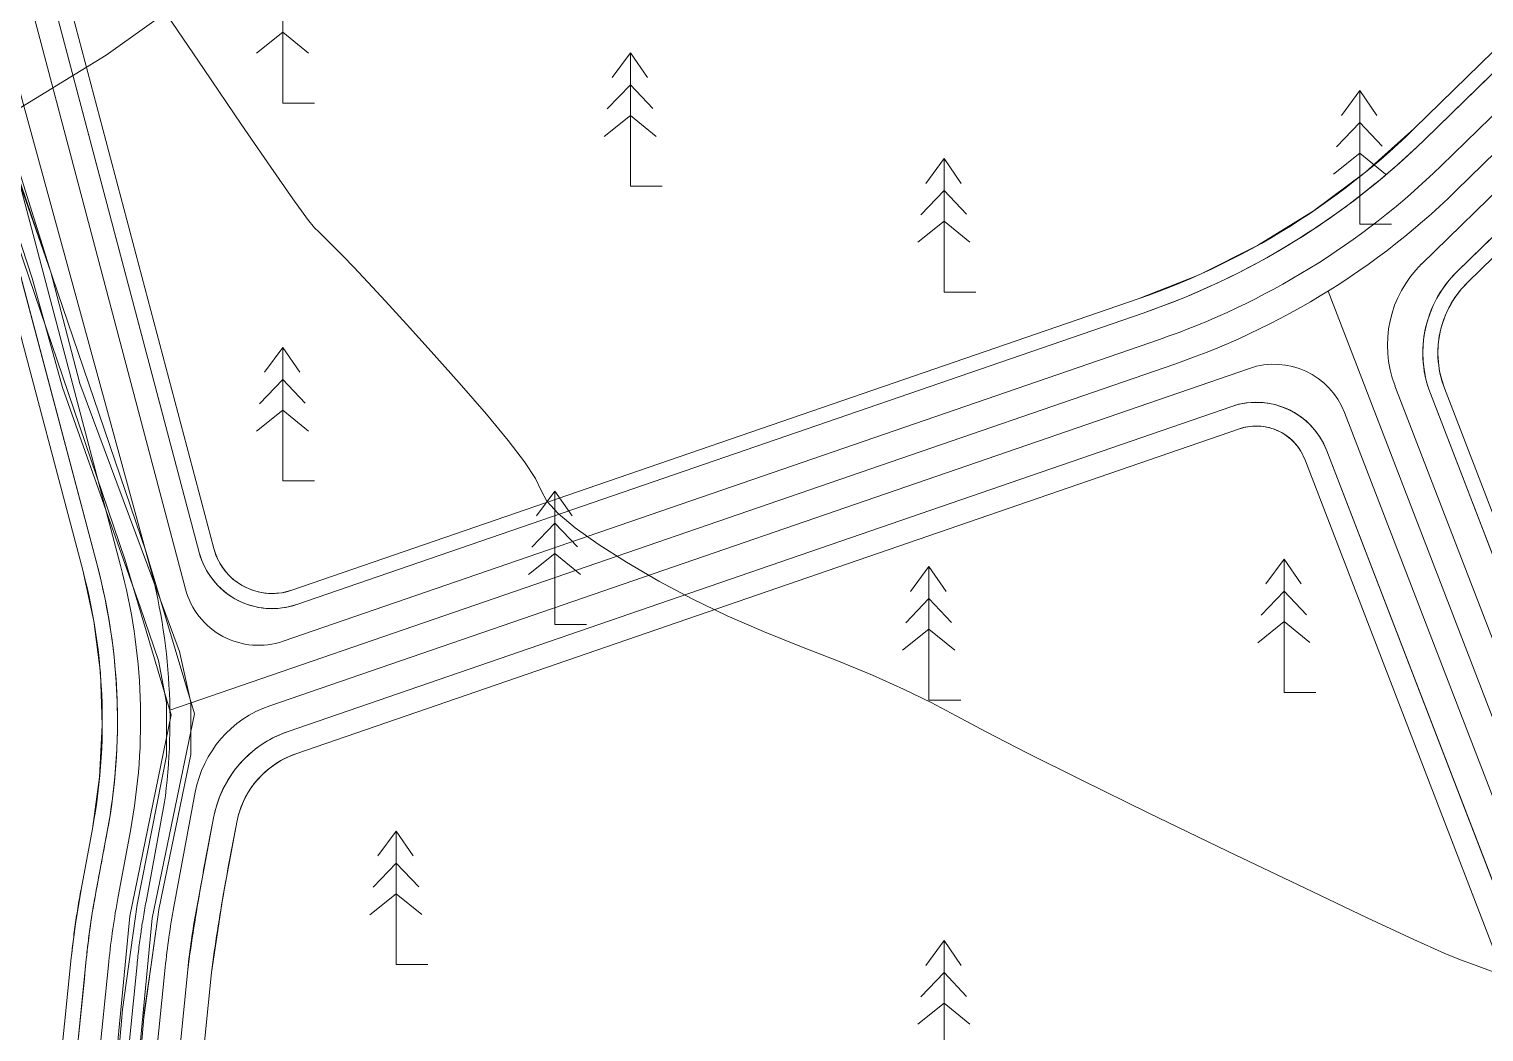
# Model space of a CAD drawing. Header units: metres. Extents: x 532950 to 537618, y 1849954 to 1853119.
# Drawn here: x 534640 to 534832.5, y 1850998.5 to 1851131.2 of the extents above; entities that cross this region are included whole.
import ezdxf

# ---------------------------------------------------------------- set-up
doc = ezdxf.new("R2010")
doc.units = ezdxf.units.M
doc.header["$LTSCALE"] = 3.1
for name, color, linetype, lineweight in [('11', 7, 'Continuous', 13), ('29', 7, 'Continuous', 13), ('48', 7, 'Continuous', 13), ('52', 7, 'Continuous', 13), ('53', 7, 'Continuous', 13), ('55', 7, 'Continuous', 13), ('58', 7, 'Continuous', 13)]:
    doc.layers.add(name, color=color, linetype=linetype, lineweight=lineweight)

msp = doc.modelspace()

# ---------------------------------------------------------------- linework, layer by layer
at = {"layer": '11'}
for p, q in [((534629.05, 1851158.21), (534656.29, 1851058.88)), ((534811.84, 1851096.55), (535051.62, 1850474.15))]:
    msp.add_line(p, q, dxfattribs=at)
for points in [[(534945.73, 1851223.94), (534828.8, 1851109.86), (534827.71, 1851108.8), (534826.59, 1851107.76), (534825.46, 1851106.74), (534824.32, 1851105.74), (534823.16, 1851104.75), (534821.99, 1851103.78), (534820.8, 1851102.83), (534819.59, 1851101.9), (534818.38, 1851100.99), (534817.15, 1851100.09), (534815.9, 1851099.22), (534814.64, 1851098.36), (534813.37, 1851097.52), (534812.09, 1851096.71), (534810.79, 1851095.91), (534809.49, 1851095.13), (534808.17, 1851094.37), (534806.84, 1851093.63), (534805.49, 1851092.91), (534804.14, 1851092.21), (534802.78, 1851091.54), (534801.4, 1851090.88), (534800.02, 1851090.25), (534798.63, 1851089.63), (534797.23, 1851089.04), (534795.82, 1851088.47), (534794.4, 1851087.92), (534792.97, 1851087.39), (534791.54, 1851086.88), (534658.58, 1851041.09)], [(534656.29, 1851058.88), (534656.54, 1851057.86), (534656.77, 1851056.84), (534656.98, 1851055.81), (534657.18, 1851054.78), (534657.37, 1851053.75), (534657.55, 1851052.72), (534657.71, 1851051.68), (534657.86, 1851050.64), (534657.99, 1851049.6), (534658.11, 1851048.56), (534658.22, 1851047.52), (534658.31, 1851046.47), (534658.4, 1851045.43), (534658.46, 1851044.38), (534658.52, 1851043.33), (534658.56, 1851042.29), (534658.58, 1851041.24), (534658.6, 1851040.19), (534658.59, 1851039.14), (534658.58, 1851038.09), (534658.55, 1851037.04), (534658.51, 1851036), (534658.45, 1851034.95), (534658.39, 1851033.9), (534658.3, 1851032.86), (534658.21, 1851031.81), (534658.1, 1851030.77), (534657.98, 1851029.73), (534657.84, 1851028.69), (534655.42, 1851015.74), (534655.37, 1851015.45), (534655.32, 1851015.17), (534655.27, 1851014.88), (534655.22, 1851014.6), (534655.17, 1851014.31), (534655.12, 1851014.02), (534655.07, 1851013.74), (534655.03, 1851013.45), (534654.98, 1851013.17), (534654.93, 1851012.88), (534654.89, 1851012.59), (534654.85, 1851012.31), (534654.8, 1851012.02), (534654.76, 1851011.74), (534654.72, 1851011.45), (534654.68, 1851011.16), (534654.64, 1851010.87), (534654.6, 1851010.59), (534654.56, 1851010.3), (534654.53, 1851010.01), (534654.49, 1851009.73), (534654.46, 1851009.44), (534654.42, 1851009.15), (534654.39, 1851008.86), (534654.36, 1851008.58), (534654.32, 1851008.29), (534654.29, 1851008), (534654.26, 1851007.71), (534654.23, 1851007.42), (534647.76, 1850943.16)]]:
    msp.add_lwpolyline(points, dxfattribs=at)
at = {"layer": '29'}
for points in [[(534922.81, 1851215.19), (534823.24, 1851118.05), (534816.79, 1851112.29), (534809.86, 1851107.12), (534802.49, 1851102.58), (534794.76, 1851098.71), (534786.72, 1851095.53), (534674.73, 1851056.96), (534674.07, 1851056.77), (534673.39, 1851056.63), (534672.7, 1851056.55), (534672.01, 1851056.53), (534671.32, 1851056.57), (534670.64, 1851056.67), (534669.96, 1851056.82), (534669.31, 1851057.04), (534668.67, 1851057.31), (534668.06, 1851057.64), (534667.48, 1851058.02), (534666.93, 1851058.44), (534666.43, 1851058.91), (534665.96, 1851059.43), (534665.55, 1851059.98), (534665.18, 1851060.56), (534664.86, 1851061.18), (534664.6, 1851061.82), (534664.39, 1851062.48), (534642.56, 1851145.04)], [(534922.81, 1851215.19), (534823.24, 1851118.05), (534822.16, 1851117.01), (534821.07, 1851116), (534819.97, 1851115), (534818.85, 1851114.01), (534817.71, 1851113.05), (534816.56, 1851112.1), (534815.39, 1851111.17), (534814.21, 1851110.25), (534813.02, 1851109.36), (534811.81, 1851108.48), (534810.59, 1851107.62), (534809.36, 1851106.78), (534808.12, 1851105.96), (534806.86, 1851105.16), (534805.59, 1851104.38), (534804.31, 1851103.62), (534803.01, 1851102.87), (534801.71, 1851102.15), (534800.4, 1851101.44), (534799.07, 1851100.76), (534797.73, 1851100.1), (534796.39, 1851099.45), (534795.03, 1851098.83), (534793.67, 1851098.23), (534792.29, 1851097.65), (534790.91, 1851097.09), (534789.52, 1851096.55)], [(534789.52, 1851096.55), (534788.12, 1851096.03), (534786.72, 1851095.53), (534674.73, 1851056.96), (534674.3, 1851056.83), (534673.86, 1851056.72), (534673.42, 1851056.63), (534672.97, 1851056.57), (534672.51, 1851056.54), (534672.06, 1851056.53), (534671.61, 1851056.54), (534671.16, 1851056.59), (534670.71, 1851056.65), (534670.26, 1851056.75), (534669.83, 1851056.86), (534669.4, 1851057.01), (534668.97, 1851057.17), (534668.56, 1851057.36), (534668.16, 1851057.58), (534667.78, 1851057.81), (534667.4, 1851058.07), (534667.04, 1851058.35), (534666.7, 1851058.65), (534666.38, 1851058.96), (534666.07, 1851059.3), (534665.79, 1851059.65), (534665.52, 1851060.02), (534665.27, 1851060.4), (534665.05, 1851060.79), (534664.85, 1851061.2), (534664.67, 1851061.62), (534664.52, 1851062.05), (534664.39, 1851062.48), (534642.56, 1851145.04)], [(534878.86, 1851145.07), (534830.29, 1851097.68), (534829.49, 1851096.83), (534828.77, 1851095.91), (534828.14, 1851094.93), (534827.6, 1851093.9), (534827.15, 1851092.83), (534826.8, 1851091.72), (534826.55, 1851090.58), (534826.41, 1851089.42), (534826.37, 1851088.26), (534826.43, 1851087.09), (534826.6, 1851085.94), (534826.87, 1851084.81), (534827.23, 1851083.7), (534899.82, 1850895.29)], [(534878.86, 1851145.07), (534830.29, 1851097.68), (534829.92, 1851097.31), (534829.57, 1851096.92), (534829.23, 1851096.52), (534828.91, 1851096.11), (534828.61, 1851095.68), (534828.33, 1851095.24), (534828.06, 1851094.79), (534827.81, 1851094.33), (534827.58, 1851093.87), (534827.37, 1851093.39), (534827.18, 1851092.9), (534827.01, 1851092.41), (534826.86, 1851091.91), (534826.72, 1851091.4), (534826.61, 1851090.89), (534826.52, 1851090.38), (534826.45, 1851089.86), (534826.4, 1851089.34), (534826.37, 1851088.82), (534826.37, 1851088.3), (534826.38, 1851087.77), (534826.41, 1851087.25), (534826.47, 1851086.73), (534826.55, 1851086.22), (534826.64, 1851085.7), (534826.76, 1851085.19), (534826.9, 1851084.69), (534827.06, 1851084.19), (534827.23, 1851083.7), (534899.82, 1850895.29)], [(534637.57, 1851095.45), (534647.05, 1851059.62), (534648.52, 1851052.87), (534649.38, 1851046.02), (534649.64, 1851039.11), (534649.28, 1851032.22), (534648.32, 1851025.38), (534646.82, 1851017.34), (534646.08, 1851012.83), (534645.53, 1851008.3), (534641.96, 1850972.92)], [(534637.57, 1851095.45), (534647.05, 1851059.62), (534647.34, 1851058.46), (534647.62, 1851057.31), (534647.88, 1851056.14), (534648.13, 1851054.98), (534648.35, 1851053.81), (534648.56, 1851052.63), (534648.75, 1851051.46), (534648.92, 1851050.28), (534649.07, 1851049.1), (534649.21, 1851047.91), (534649.32, 1851046.73), (534649.42, 1851045.54), (534649.5, 1851044.35), (534649.56, 1851043.16), (534649.61, 1851041.97), (534649.63, 1851040.78), (534649.64, 1851039.59), (534649.63, 1851038.4), (534649.6, 1851037.21), (534649.56, 1851036.02), (534649.49, 1851034.83), (534649.41, 1851033.64), (534649.31, 1851032.45), (534649.19, 1851031.27), (534649.05, 1851030.09), (534648.9, 1851028.9), (534648.72, 1851027.73), (534648.53, 1851026.55), (534648.32, 1851025.38), (534646.82, 1851017.34), (534646.76, 1851017.03), (534646.71, 1851016.72), (534646.65, 1851016.41), (534646.6, 1851016.1), (534646.54, 1851015.79), (534646.49, 1851015.48), (534646.44, 1851015.17), (534646.39, 1851014.86), (534646.34, 1851014.55), (534646.29, 1851014.23), (534646.24, 1851013.92), (534646.19, 1851013.61), (534646.15, 1851013.3), (534646.1, 1851012.99), (534646.06, 1851012.68), (534646.01, 1851012.37), (534645.97, 1851012.05), (534645.93, 1851011.74), (534645.89, 1851011.43), (534645.85, 1851011.12), (534645.81, 1851010.8), (534645.77, 1851010.49), (534645.73, 1851010.18)], [(534645.73, 1851010.18), (534645.7, 1851009.87), (534645.66, 1851009.55), (534645.63, 1851009.24), (534645.59, 1851008.93), (534645.56, 1851008.61), (534645.53, 1851008.3), (534641.96, 1850972.92)]]:
    msp.add_lwpolyline(points, dxfattribs=at)
at = {"layer": '48'}
for points in [[(534657.6, 1850942.17), (534664.07, 1851006.38), (534665.6, 1851016.34), (534667.44, 1851026.25), (534667.68, 1851027.26), (534668, 1851028.26), (534668.41, 1851029.22), (534668.9, 1851030.14), (534669.47, 1851031.01), (534670.12, 1851031.83), (534670.83, 1851032.59), (534671.61, 1851033.29), (534672.45, 1851033.91), (534673.34, 1851034.46), (534674.27, 1851034.93), (534675.24, 1851035.31), (534800.1, 1851078.32), (534800.66, 1851078.48), (534801.24, 1851078.6), (534801.82, 1851078.67), (534802.4, 1851078.69), (534802.99, 1851078.66), (534803.57, 1851078.58), (534804.14, 1851078.45), (534804.69, 1851078.27), (534805.23, 1851078.05), (534805.75, 1851077.78), (534806.25, 1851077.47), (534806.71, 1851077.11), (534807.15, 1851076.72), (534807.55, 1851076.29), (534807.91, 1851075.84), (534808.23, 1851075.35), (534808.51, 1851074.83), (534808.74, 1851074.3), (534882.36, 1850883.19)], [(534675.24, 1851035.31), (534800.1, 1851078.32), (534800.45, 1851078.42), (534800.8, 1851078.52), (534801.16, 1851078.59), (534801.52, 1851078.64), (534801.88, 1851078.67), (534802.24, 1851078.69), (534802.6, 1851078.68), (534802.97, 1851078.66), (534803.33, 1851078.62), (534803.68, 1851078.56), (534804.04, 1851078.48), (534804.39, 1851078.38), (534804.73, 1851078.26), (534805.07, 1851078.12), (534805.4, 1851077.97), (534805.72, 1851077.8), (534806.03, 1851077.61), (534806.33, 1851077.41), (534806.62, 1851077.19), (534806.9, 1851076.96), (534807.16, 1851076.71), (534807.41, 1851076.45), (534807.65, 1851076.17), (534807.87, 1851075.88), (534808.08, 1851075.59), (534808.27, 1851075.28), (534808.44, 1851074.96), (534808.6, 1851074.63), (534808.74, 1851074.3), (534882.36, 1850883.19)], [(534666.39, 1851020.79), (534666.52, 1851021.47), (534666.64, 1851022.15), (534666.77, 1851022.84), (534666.91, 1851023.52), (534667.04, 1851024.2), (534667.17, 1851024.88), (534667.31, 1851025.57), (534667.44, 1851026.25), (534667.53, 1851026.67), (534667.63, 1851027.09), (534667.75, 1851027.51), (534667.88, 1851027.92), (534668.03, 1851028.32), (534668.19, 1851028.73), (534668.36, 1851029.12), (534668.55, 1851029.51), (534668.76, 1851029.89), (534668.98, 1851030.26), (534669.21, 1851030.63), (534669.45, 1851030.98), (534669.71, 1851031.33), (534669.98, 1851031.67), (534670.26, 1851032), (534670.56, 1851032.31), (534670.86, 1851032.62), (534671.18, 1851032.91), (534671.5, 1851033.2), (534671.84, 1851033.47), (534672.19, 1851033.73), (534672.54, 1851033.97), (534672.9, 1851034.2), (534673.28, 1851034.42), (534673.66, 1851034.63), (534674.04, 1851034.82), (534674.44, 1851035), (534674.84, 1851035.16), (534675.24, 1851035.31)], [(534657.6, 1850942.17), (534664.07, 1851006.38), (534664.16, 1851007.06), (534664.26, 1851007.75), (534664.36, 1851008.44), (534664.46, 1851009.13), (534664.56, 1851009.82), (534664.66, 1851010.5), (534664.77, 1851011.19), (534664.88, 1851011.88), (534664.98, 1851012.56), (534665.09, 1851013.25), (534665.2, 1851013.94), (534665.32, 1851014.62), (534665.43, 1851015.31), (534665.54, 1851015.99), (534665.66, 1851016.68), (534665.78, 1851017.36), (534665.9, 1851018.05), (534666.02, 1851018.73), (534666.14, 1851019.42), (534666.26, 1851020.1), (534666.39, 1851020.79)]]:
    msp.add_lwpolyline(points, dxfattribs=at)
at = {"layer": '52'}
for p, q in [((534931.09, 1851214.89), (534826.79, 1851113.13)), ((534937.76, 1851210.92), (534824.21, 1851100.13)), ((534636.8, 1851147.25), (534660.64, 1851057.11)), ((534629.78, 1851144.48), (534652.06, 1851060.24)), ((534789.52, 1851090.15), (534673.57, 1851050.21)), ((534801.43, 1851086.32), (534671.8, 1851041.67)), ((534820.69, 1851084), (534896.3, 1850887.75)), ((534890.68, 1850881.46), (534814.02, 1851080.46)), ((534661.94, 1851030.24), (534659.11, 1851015.05)), ((534653.36, 1851025.12), (534651.74, 1851016.42)), ((534650.5, 1851007.8), (534644.03, 1850943.53)), ((534657.96, 1851007.05), (534651.49, 1850942.78))]:
    msp.add_line(p, q, dxfattribs=at)
for centre, radius, start, end in [((534756.95, 1851184.7), 100, 289.006, 314.2951), ((534834.69, 1851089.4), 15, 134.2951, 201.0693), ((534804.68, 1851076.87), 10, 21.0693, 109.006), ((534574.71, 1851039.79), 80, 349.439, 14.8155), ((534670.31, 1851059.67), 10, 194.8155, 289.006), ((534676.69, 1851027.49), 15, 109.006, 169.439), ((534753.73, 1850997.41), 103.75, 169.439, 174.2513), ((534753.73, 1850997.41), 96.25, 169.439, 174.2513)]:
    msp.add_arc(centre, radius, start, end, dxfattribs=at)
at = {"layer": '53'}
for p, q in [((534924.2, 1851213.76), (534824.64, 1851116.62)), ((534936.96, 1851204.55), (534828.89, 1851099.11)), ((534640.62, 1851144.53), (534662.46, 1851061.97)), ((534627.84, 1851140.07), (534648.98, 1851060.13)), ((534787.37, 1851093.64), (534675.38, 1851055.07)), ((534825.37, 1851082.98), (534897.95, 1850894.58)), ((534799.08, 1851081.28), (534674.22, 1851038.28)), ((534885.29, 1850884.32), (534811.67, 1851075.42)), ((534664.36, 1851026.84), (534662.06, 1851014.5)), ((534650.29, 1851025.01), (534648.79, 1851016.97)), ((534647.52, 1851008.1), (534641.05, 1850943.83)), ((534660.95, 1851006.75), (534654.48, 1850942.48))]:
    msp.add_line(p, q, dxfattribs=at)
for points in [[(534674.22, 1851038.28), (534799.08, 1851081.28), (534799.59, 1851081.44), (534800.1, 1851081.58), (534800.62, 1851081.68), (534801.14, 1851081.76), (534801.67, 1851081.81), (534802.2, 1851081.83), (534802.73, 1851081.82), (534803.25, 1851081.79), (534803.78, 1851081.73), (534804.3, 1851081.64), (534804.82, 1851081.52), (534805.33, 1851081.37), (534805.83, 1851081.2), (534806.32, 1851081), (534806.8, 1851080.78), (534807.26, 1851080.53), (534807.72, 1851080.26), (534808.16, 1851079.96), (534808.58, 1851079.64), (534808.98, 1851079.3), (534809.37, 1851078.94), (534809.74, 1851078.56), (534810.08, 1851078.16), (534810.4, 1851077.74), (534810.71, 1851077.3), (534810.98, 1851076.85), (534811.24, 1851076.39), (534811.47, 1851075.91), (534811.67, 1851075.42), (534885.29, 1850884.32)], [(534660.06, 1850997.88), (534660.28, 1851000.1), (534660.5, 1851002.32), (534660.73, 1851004.53), (534660.95, 1851006.75), (534661.05, 1851007.44), (534661.14, 1851008.14), (534661.24, 1851008.84), (534661.35, 1851009.53), (534661.45, 1851010.23), (534661.55, 1851010.92), (534661.66, 1851011.62), (534661.77, 1851012.31), (534661.87, 1851013.01), (534661.98, 1851013.7), (534662.1, 1851014.39), (534662.21, 1851015.09), (534662.32, 1851015.78), (534662.44, 1851016.48), (534662.56, 1851017.17), (534662.68, 1851017.86), (534662.8, 1851018.55), (534662.92, 1851019.25), (534663.04, 1851019.94), (534663.17, 1851020.63), (534663.3, 1851021.32), (534663.42, 1851022.01), (534663.55, 1851022.7), (534663.68, 1851023.39), (534663.82, 1851024.09), (534663.95, 1851024.78), (534664.09, 1851025.47), (534664.22, 1851026.15), (534664.36, 1851026.84), (534664.47, 1851027.38), (534664.6, 1851027.91), (534664.75, 1851028.43), (534664.92, 1851028.95), (534665.1, 1851029.47), (534665.31, 1851029.97), (534665.53, 1851030.47), (534665.77, 1851030.96), (534666.03, 1851031.44), (534666.3, 1851031.91), (534666.6, 1851032.37), (534666.91, 1851032.82), (534667.23, 1851033.26), (534667.57, 1851033.68), (534667.93, 1851034.1), (534668.3, 1851034.5), (534668.68, 1851034.88), (534669.08, 1851035.25), (534669.5, 1851035.61), (534669.92, 1851035.95), (534670.36, 1851036.28), (534670.81, 1851036.59), (534671.27, 1851036.88), (534671.74, 1851037.16), (534672.22, 1851037.42), (534672.71, 1851037.66), (534673.2, 1851037.88), (534673.71, 1851038.09), (534674.22, 1851038.28)]]:
    msp.add_lwpolyline(points, dxfattribs=at)
for centre, radius, start, end in [((534754.8, 1851188.19), 100, 289.006, 314.2951), ((534839.37, 1851088.38), 15, 134.2951, 201.0693), ((534802.34, 1851071.83), 10, 21.0693, 109.006), ((534672.13, 1851064.53), 10, 194.8155, 289.006), ((534571.64, 1851039.67), 80, 349.439, 14.8155), ((534679.11, 1851024.09), 15, 109.006, 169.439), ((534753.73, 1850997.41), 106.75, 169.439, 174.2513), ((534753.73, 1850997.41), 93.25, 169.439, 174.2513)]:
    msp.add_arc(centre, radius, start, end, dxfattribs=at)
at = {"layer": '55'}
for p, q in [((534673.52, 1851139.09), (534673.52, 1851121.42)), ((534670.04, 1851128.02), (534673.52, 1851130.8)), ((534676.93, 1851128.03), (534673.52, 1851130.8)), ((534719.52, 1851128.09), (534719.52, 1851110.42)), ((534716.46, 1851120.65), (534719.52, 1851123.85)), ((534722.5, 1851120.71), (534719.52, 1851123.85)), ((534816.02, 1851123.09), (534816.02, 1851105.42)), ((534673.52, 1851121.42), (534677.72, 1851121.42)), ((534716.04, 1851117.02), (534719.52, 1851119.8)), ((534722.93, 1851117.03), (534719.52, 1851119.8)), ((534812.96, 1851115.65), (534816.02, 1851118.85)), ((534819, 1851115.71), (534816.02, 1851118.85)), ((534812.54, 1851112.02), (534816.02, 1851114.8)), ((534819.43, 1851112.03), (534816.02, 1851114.8)), ((534761.02, 1851114.09), (534761.02, 1851096.42)), ((534719.52, 1851110.42), (534723.72, 1851110.42)), ((534757.96, 1851106.65), (534761.02, 1851109.85)), ((534764, 1851106.71), (534761.02, 1851109.85)), ((534757.54, 1851103.02), (534761.02, 1851105.8)), ((534764.43, 1851103.03), (534761.02, 1851105.8)), ((534816.02, 1851105.42), (534820.22, 1851105.42)), ((534761.02, 1851096.42), (534765.22, 1851096.42)), ((534673.52, 1851089.09), (534673.52, 1851071.42)), ((534670.46, 1851081.65), (534673.52, 1851084.85)), ((534676.5, 1851081.71), (534673.52, 1851084.85)), ((534670.04, 1851078.02), (534673.52, 1851080.8)), ((534676.93, 1851078.03), (534673.52, 1851080.8)), ((534673.52, 1851071.42), (534677.72, 1851071.42)), ((534709.52, 1851070.09), (534709.52, 1851052.42)), ((534706.46, 1851062.65), (534709.52, 1851065.85)), ((534712.5, 1851062.71), (534709.52, 1851065.85)), ((534706.04, 1851059.02), (534709.52, 1851061.8)), ((534712.93, 1851059.03), (534709.52, 1851061.8)), ((534806.02, 1851061.09), (534806.02, 1851043.42)), ((534759.02, 1851060.09), (534759.02, 1851042.42)), ((534802.96, 1851053.65), (534806.02, 1851056.85)), ((534809, 1851053.71), (534806.02, 1851056.85)), ((534755.96, 1851052.65), (534759.02, 1851055.85)), ((534762, 1851052.71), (534759.02, 1851055.85)), ((534802.54, 1851050.02), (534806.02, 1851052.8)), ((534809.43, 1851050.03), (534806.02, 1851052.8)), ((534709.52, 1851052.42), (534713.72, 1851052.42)), ((534755.54, 1851049.02), (534759.02, 1851051.8)), ((534762.43, 1851049.03), (534759.02, 1851051.8)), ((534806.02, 1851043.42), (534810.22, 1851043.42)), ((534759.02, 1851042.42), (534763.22, 1851042.42)), ((534688.52, 1851025.09), (534688.52, 1851007.42)), ((534685.46, 1851017.65), (534688.52, 1851020.85)), ((534691.5, 1851017.71), (534688.52, 1851020.85)), ((534685.04, 1851014.02), (534688.52, 1851016.8)), ((534691.93, 1851014.03), (534688.52, 1851016.8)), ((534761.02, 1851010.59), (534761.02, 1850992.92)), ((534688.52, 1851007.42), (534692.72, 1851007.42)), ((534757.96, 1851003.15), (534761.02, 1851006.35)), ((534764, 1851003.21), (534761.02, 1851006.35)), ((534757.54, 1850999.52), (534761.02, 1851002.3)), ((534764.43, 1850999.53), (534761.02, 1851002.3))]:
    msp.add_line(p, q, dxfattribs=at)
for points in [[(534653.37, 1850979.95), (534655.14, 1851000.42), (534657.13, 1851014.69), (534661.36, 1851035.21), (534661.33, 1851042.1), (534659.84, 1851048.87), (534657.3, 1851055.79), (534646.67, 1851084.32), (534642.82, 1851099.04), (534635.81, 1851119.04), (534628.5, 1851137.65), (534623.8, 1851149.63), (534636.98, 1851156.73), (534650.15, 1851163.83), (534675.59, 1851180.62), (534680.98, 1851184.18), (534704.21, 1851201.88), (534732.32, 1851223.29), (534760.43, 1851244.7), (534784.61, 1851258.29), (534799.94, 1851258.77), (534813.96, 1851259.54), (534834.06, 1851266.63)], [(534879.47, 1851260.4), (534806.17, 1851208.99), (534805.8, 1851205.34), (534820.14, 1851171.58), (534824.52, 1851159.44), (534823.39, 1851158.72), (534818.28, 1851170.87), (534804.67, 1851204.48), (534793.85, 1851209.12), (534783.9, 1851211.87), (534768.47, 1851211.87), (534757.84, 1851209.12), (534748.79, 1851202.34), (534730.91, 1851187.5), (534719.13, 1851177.9), (534701.25, 1851163.93), (534681.19, 1851149.96), (534650.17, 1851127.77), (534636.1, 1851119.19)], [(534677.72, 1851121.42), (534673.52, 1851121.42), (534673.52, 1851139.09)], [(534658.2, 1851133.08), (534663.12, 1851125.89), (534668.03, 1851118.66), (534671.95, 1851112.95), (534674.87, 1851108.75), (534676.8, 1851106.07), (534677.73, 1851104.91), (534678.29, 1851104.38), (534679.09, 1851103.59), (534680.13, 1851102.55), (534681.4, 1851101.25), (534682.92, 1851099.7), (534684.78, 1851097.74), (534687.11, 1851095.23), (534689.91, 1851092.17), (534693.16, 1851088.56), (534696.88, 1851084.4), (534700.48, 1851080.28), (534703.35, 1851076.79), (534705.52, 1851073.94), (534706.97, 1851071.73), (534707.7, 1851070.15), (534708.45, 1851068.76), (534709.96, 1851067.12), (534712.22, 1851065.22), (534715.24, 1851063.07), (534719.02, 1851060.66), (534723.26, 1851058.18), (534727.7, 1851055.83), (534732.33, 1851053.59), (534737.15, 1851051.48), (534742.16, 1851049.49), (534747.06, 1851047.58), (534751.56, 1851045.71), (534755.65, 1851043.88), (534759.33, 1851042.09), (534762.61, 1851040.35), (534766.51, 1851038.25), (534772.05, 1851035.41), (534779.23, 1851031.83), (534788.05, 1851027.51), (534798.52, 1851022.44), (534808.79, 1851017.52), (534817, 1851013.61), (534823.17, 1851010.73), (534827.29, 1851008.87), (534829.36, 1851008.03), (534831.06, 1851007.44), (534834.04, 1851006.33)], [(534670.04, 1851128.02), (534673.52, 1851130.8), (534676.93, 1851128.03)], [(534717.09, 1851124.8), (534719.52, 1851128.09), (534721.79, 1851124.8)], [(534717.09, 1851124.8), (534719.52, 1851128.09), (534721.79, 1851124.8)], [(534723.72, 1851110.42), (534719.52, 1851110.42), (534719.52, 1851128.09)], [(534716.46, 1851120.65), (534719.52, 1851123.85), (534722.5, 1851120.71)], [(534813.59, 1851119.8), (534816.02, 1851123.09), (534818.29, 1851119.8)], [(534813.59, 1851119.8), (534816.02, 1851123.09), (534818.29, 1851119.8)], [(534820.22, 1851105.42), (534816.02, 1851105.42), (534816.02, 1851123.09)], [(534716.04, 1851117.02), (534719.52, 1851119.8), (534722.93, 1851117.03)], [(534812.96, 1851115.65), (534816.02, 1851118.85), (534819, 1851115.71)], [(534637.51, 1851114.7), (534655.46, 1851061.99), (534661.85, 1851040.62), (534656.25, 1851013.54)], [(534812.54, 1851112.02), (534816.02, 1851114.8), (534819.43, 1851112.03)], [(534634.67, 1851113.73), (534652.6, 1851061.08), (534658.76, 1851040.48), (534653.27, 1851013.83)], [(534652.33, 1851001.46), (534654.26, 1851015.36), (534658.14, 1851035.03), (534658.14, 1851042.07), (534657.08, 1851047.66), (534654.66, 1851054.78), (534644.35, 1851083.81), (534640.34, 1851098.27), (534635.65, 1851112.62)], [(534638.32, 1851113.42), (534642.82, 1851099.04), (534646.67, 1851084.32), (534657.3, 1851055.79), (534659.84, 1851048.87), (534661.33, 1851042.1), (534661.36, 1851035.21)], [(534758.59, 1851110.8), (534761.02, 1851114.09), (534763.29, 1851110.8)], [(534758.59, 1851110.8), (534761.02, 1851114.09), (534763.29, 1851110.8)], [(534765.22, 1851096.42), (534761.02, 1851096.42), (534761.02, 1851114.09)], [(534757.96, 1851106.65), (534761.02, 1851109.85), (534764, 1851106.71)], [(534757.54, 1851103.02), (534761.02, 1851105.8), (534764.43, 1851103.03)], [(534671.09, 1851085.8), (534673.52, 1851089.09), (534675.79, 1851085.8)], [(534671.09, 1851085.8), (534673.52, 1851089.09), (534675.79, 1851085.8)], [(534677.72, 1851071.42), (534673.52, 1851071.42), (534673.52, 1851089.09)], [(534670.46, 1851081.65), (534673.52, 1851084.85), (534676.5, 1851081.71)], [(534670.04, 1851078.02), (534673.52, 1851080.8), (534676.93, 1851078.03)], [(534707.09, 1851066.8), (534709.52, 1851070.09), (534711.79, 1851066.8)], [(534707.09, 1851066.8), (534709.52, 1851070.09), (534711.79, 1851066.8)], [(534713.72, 1851052.42), (534709.52, 1851052.42), (534709.52, 1851070.09)], [(534706.46, 1851062.65), (534709.52, 1851065.85), (534712.5, 1851062.71)], [(534655.46, 1851061.99), (534661.85, 1851040.62), (534656.25, 1851013.54)], [(534706.04, 1851059.02), (534709.52, 1851061.8), (534712.93, 1851059.03)], [(534803.59, 1851057.8), (534806.02, 1851061.09), (534808.29, 1851057.8)], [(534803.59, 1851057.8), (534806.02, 1851061.09), (534808.29, 1851057.8)], [(534810.22, 1851043.42), (534806.02, 1851043.42), (534806.02, 1851061.09)], [(534756.59, 1851056.8), (534759.02, 1851060.09), (534761.29, 1851056.8)], [(534756.59, 1851056.8), (534759.02, 1851060.09), (534761.29, 1851056.8)], [(534763.22, 1851042.42), (534759.02, 1851042.42), (534759.02, 1851060.09)], [(534802.96, 1851053.65), (534806.02, 1851056.85), (534809, 1851053.71)], [(534755.96, 1851052.65), (534759.02, 1851055.85), (534762, 1851052.71)], [(534802.54, 1851050.02), (534806.02, 1851052.8), (534809.43, 1851050.03)], [(534755.54, 1851049.02), (534759.02, 1851051.8), (534762.43, 1851049.03)], [(534661.36, 1851035.21), (534657.13, 1851014.69), (534656.23, 1851008.33), (534655.19, 1851001.05), (534655.14, 1851000.42), (534653.37, 1850979.95)], [(534686.09, 1851021.8), (534688.52, 1851025.09), (534690.79, 1851021.8)], [(534686.09, 1851021.8), (534688.52, 1851025.09), (534690.79, 1851021.8)], [(534692.72, 1851007.42), (534688.52, 1851007.42), (534688.52, 1851025.09)], [(534685.46, 1851017.65), (534688.52, 1851020.85), (534691.5, 1851017.71)], [(534685.04, 1851014.02), (534688.52, 1851016.8), (534691.93, 1851014.03)], [(534647.82, 1850842.69), (534647.81, 1850886.49), (534648.09, 1850959.55), (534653.27, 1851013.83)], [(534650.82, 1850842.69), (534650.81, 1850886.48), (534651.09, 1850959.4), (534656.25, 1851013.54)], [(534758.59, 1851007.3), (534761.02, 1851010.59), (534763.29, 1851007.3)], [(534758.59, 1851007.3), (534761.02, 1851010.59), (534763.29, 1851007.3)], [(534765.22, 1850992.92), (534761.02, 1850992.92), (534761.02, 1851010.59)], [(534757.96, 1851003.15), (534761.02, 1851006.35), (534764, 1851003.21)], [(534650.98, 1850986.42), (534652.24, 1851000.42), (534652.33, 1851001.46)], [(534757.54, 1850999.52), (534761.02, 1851002.3), (534764.43, 1850999.53)]]:
    msp.add_lwpolyline(points, dxfattribs=at)
at = {"layer": '58'}
for points in [[(534924.2, 1851213.76), (534824.64, 1851116.62), (534823.54, 1851115.56), (534822.43, 1851114.52), (534821.3, 1851113.5), (534820.15, 1851112.5), (534818.99, 1851111.51), (534817.82, 1851110.55), (534816.63, 1851109.6), (534815.43, 1851108.66), (534814.21, 1851107.75), (534812.98, 1851106.86), (534811.73, 1851105.98), (534810.47, 1851105.12), (534809.2, 1851104.29), (534807.92, 1851103.47), (534806.63, 1851102.67), (534805.32, 1851101.89), (534804, 1851101.13), (534802.67, 1851100.39), (534801.33, 1851099.67), (534799.97, 1851098.98), (534798.61, 1851098.3), (534797.24, 1851097.64), (534795.85, 1851097.01), (534794.46, 1851096.39), (534793.06, 1851095.8), (534791.65, 1851095.23), (534790.23, 1851094.68)], [(534878.89, 1851147.9), (534828.89, 1851099.11), (534828.47, 1851098.68), (534828.06, 1851098.24), (534827.68, 1851097.77), (534827.31, 1851097.3), (534826.96, 1851096.8), (534826.63, 1851096.3), (534826.32, 1851095.78), (534826.03, 1851095.25), (534825.77, 1851094.71), (534825.53, 1851094.16), (534825.3, 1851093.6), (534825.11, 1851093.03), (534824.93, 1851092.45), (534824.78, 1851091.87), (534824.65, 1851091.28), (534824.54, 1851090.69), (534824.46, 1851090.09), (534824.41, 1851089.49), (534824.37, 1851088.89), (534824.37, 1851088.28), (534824.38, 1851087.68), (534824.42, 1851087.08), (534824.49, 1851086.48), (534824.57, 1851085.89), (534824.69, 1851085.29), (534824.82, 1851084.71), (534824.98, 1851084.12), (534825.16, 1851083.55), (534825.37, 1851082.98), (534897.95, 1850894.58)], [(534790.23, 1851094.68), (534788.8, 1851094.15), (534787.37, 1851093.64), (534675.38, 1851055.07), (534674.84, 1851054.9), (534674.29, 1851054.76), (534673.74, 1851054.66), (534673.18, 1851054.58), (534672.61, 1851054.54), (534672.04, 1851054.53), (534671.48, 1851054.55), (534670.91, 1851054.6), (534670.35, 1851054.68), (534669.8, 1851054.8), (534669.25, 1851054.95), (534668.71, 1851055.13), (534668.19, 1851055.34), (534667.67, 1851055.57), (534667.17, 1851055.84), (534666.69, 1851056.14), (534666.22, 1851056.46), (534665.77, 1851056.81), (534665.35, 1851057.18), (534664.94, 1851057.57), (534664.56, 1851057.99), (534664.2, 1851058.43), (534663.87, 1851058.89), (534663.56, 1851059.37), (534663.28, 1851059.86), (534663.03, 1851060.37), (534662.81, 1851060.89), (534662.62, 1851061.43), (534662.46, 1851061.97), (534640.62, 1851144.53)], [(534638.99, 1851097.9), (534648.98, 1851060.13), (534649.29, 1851058.95), (534649.57, 1851057.76), (534649.84, 1851056.57), (534650.09, 1851055.37), (534650.32, 1851054.17), (534650.53, 1851052.97), (534650.72, 1851051.76), (534650.9, 1851050.55), (534651.06, 1851049.34), (534651.19, 1851048.13), (534651.31, 1851046.91), (534651.42, 1851045.69), (534651.5, 1851044.47), (534651.56, 1851043.25), (534651.61, 1851042.03), (534651.63, 1851040.81), (534651.64, 1851039.59), (534651.63, 1851038.37), (534651.6, 1851037.15), (534651.55, 1851035.92), (534651.49, 1851034.7), (534651.4, 1851033.49), (534651.3, 1851032.27), (534651.18, 1851031.05), (534651.04, 1851029.84), (534650.88, 1851028.63), (534650.7, 1851027.42), (534650.5, 1851026.21), (534650.29, 1851025.01), (534650.24, 1851024.73), (534650.18, 1851024.46), (534650.13, 1851024.18), (534650.08, 1851023.9), (534650.03, 1851023.63), (534649.98, 1851023.35), (534649.93, 1851023.07), (534649.87, 1851022.79), (534649.82, 1851022.52), (534649.77, 1851022.24), (534649.72, 1851021.96), (534649.67, 1851021.69), (534649.62, 1851021.41), (534649.56, 1851021.13), (534649.51, 1851020.85), (534649.46, 1851020.58), (534649.41, 1851020.3), (534649.36, 1851020.02), (534649.31, 1851019.75), (534649.25, 1851019.47), (534649.2, 1851019.19), (534649.15, 1851018.91), (534649.1, 1851018.64), (534649.05, 1851018.36)], [(534649.05, 1851018.36), (534649, 1851018.08), (534648.94, 1851017.81), (534648.89, 1851017.53), (534648.84, 1851017.25), (534648.79, 1851016.97), (534648.73, 1851016.67), (534648.68, 1851016.36), (534648.62, 1851016.06), (534648.57, 1851015.76), (534648.52, 1851015.45), (534648.46, 1851015.15), (534648.41, 1851014.84), (534648.36, 1851014.54), (534648.31, 1851014.23), (534648.27, 1851013.93), (534648.22, 1851013.62), (534648.17, 1851013.31), (534648.13, 1851013.01), (534648.08, 1851012.7), (534648.04, 1851012.4), (534647.99, 1851012.09), (534647.95, 1851011.78), (534647.91, 1851011.48), (534647.87, 1851011.17), (534647.83, 1851010.86), (534647.79, 1851010.56), (534647.76, 1851010.25), (534647.72, 1851009.94), (534647.68, 1851009.64), (534647.65, 1851009.33), (534647.61, 1851009.02), (534647.58, 1851008.71), (534647.55, 1851008.41), (534647.52, 1851008.1), (534647.39, 1851006.82), (534647.26, 1851005.53), (534647.13, 1851004.25), (534647, 1851002.97), (534646.87, 1851001.69), (534646.74, 1851000.41), (534646.61, 1850999.12), (534646.48, 1850997.84)]]:
    msp.add_lwpolyline(points, dxfattribs=at)

doc.saveas('drawing.dxf')
